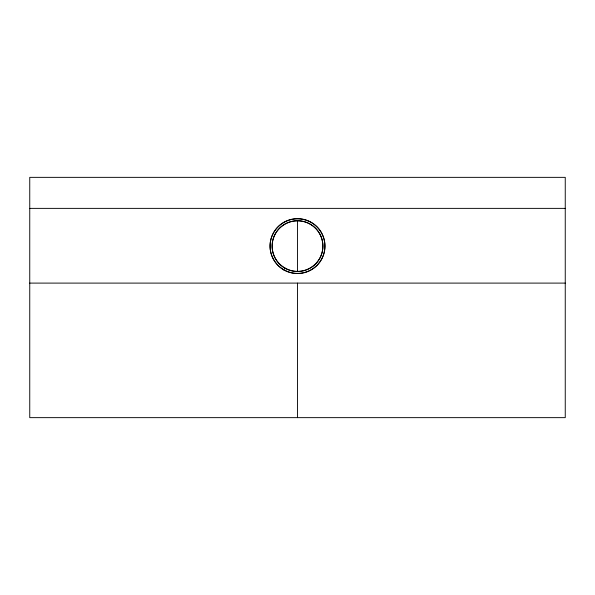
<?xml version="1.0" encoding="UTF-8"?>
<svg xmlns="http://www.w3.org/2000/svg" width="595" height="595" viewBox="0 0 595 595"><rect width="100%" height="100%" fill="white"/><g stroke="black" fill="none" stroke-linecap="round" stroke-linejoin="round"><path stroke-width="0.89" d="M29.75 208.376L29.75 417.645L565.25 417.645L565.25 177.355L29.75 177.355L29.75 208.376L565.25 208.376M29.75 283.101L565.25 283.101M297.5 220.7L297.5 271.506M297.5 283.101L297.5 417.645M283.77 269.885A27.459 27.459 0 0 0 324.959 246.107A27.459 27.459 0 0 0 283.77 222.322A27.459 27.459 0 0 0 283.77 269.885M284.797 268.107A25.399 25.399 0 0 0 322.899 246.107A25.399 25.399 0 0 0 284.797 224.107A25.399 25.399 0 0 0 284.797 268.107M283.785 269.728A27.422 27.273 0 0 0 324.922 246.107A27.422 27.273 0 0 0 283.785 222.485A27.422 27.273 0 0 0 283.785 269.728M284.849 267.981A25.377 25.258 0 0 0 322.914 246.107A25.377 25.258 0 0 0 284.849 224.233A25.377 25.258 0 0 0 284.849 267.981"/></g></svg>
